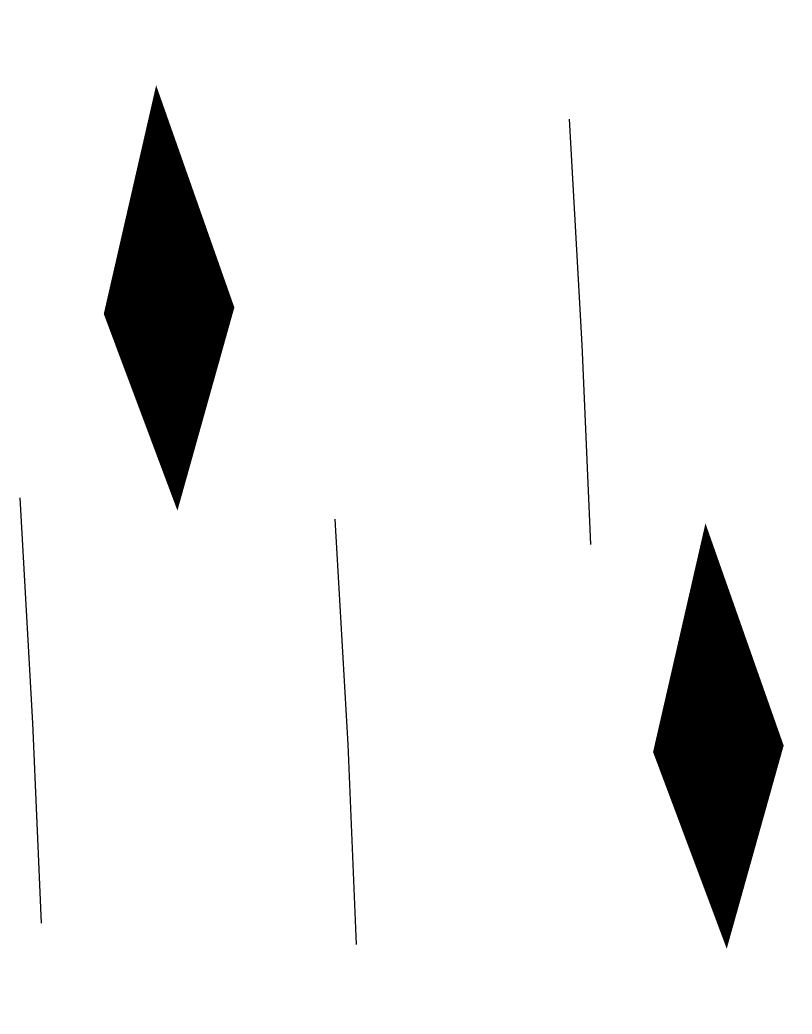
# Model space of a CAD drawing. Extents: x 0.47 to 6.38, y -0.47 to 7.13.
import ezdxf

# ---------------------------------------------------------------- set-up
doc = ezdxf.new("R2010")
doc.units = 0
doc.header["$MEASUREMENT"] = 0
doc.layers.get('0').update_dxf_attribs({"linetype": 'CONTINUOUS'})

msp = doc.modelspace()

# ---------------------------------------------------------------- linework, layer by layer
for points in [[(1.5158, 6.6339, 0, 1, 0), (1.6135, 4.9102, 1, 0, 0), (1.6786, 3.3817, 0, 0, 0)], [(5.7166, 3.2841, 0, 1, 0), (5.8143, 1.5605, 1, 0, 0), (5.8794, 0.032, 0, 0, 0)]]:
    msp.add_lwpolyline(points, format="xyseb")
for points in [[(4.6745, 6.3737), (4.7722, 4.6501), (4.8374, 3.1215)], [(0.4737, 3.4793), (0.5714, 1.7556), (0.6366, 0.2271)], [(2.8835, 3.3167), (2.9812, 1.593), (3.0463, 0.0645)]]:
    msp.add_lwpolyline(points)

doc.saveas('drawing.dxf')
